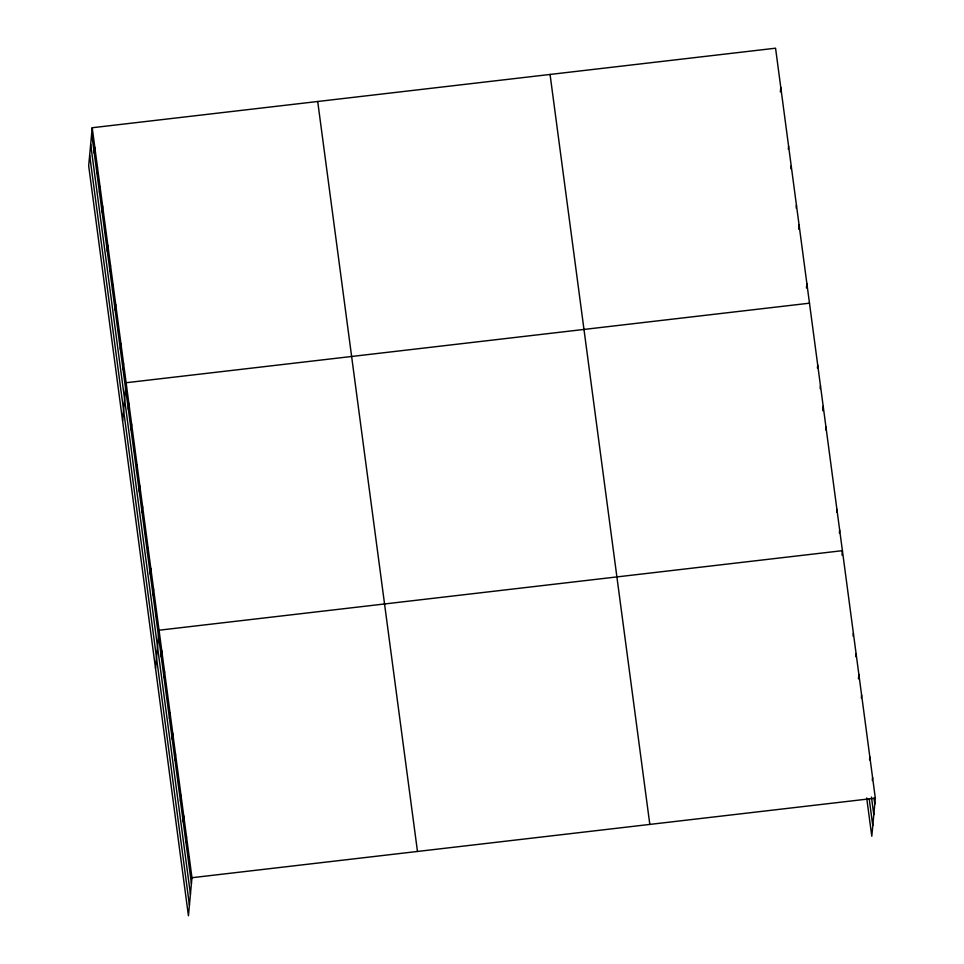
<?xml version="1.0" encoding="UTF-8"?>
<svg xmlns="http://www.w3.org/2000/svg" width="964" height="964" viewBox="0 0 964 964"><rect width="100%" height="100%" fill="white"/><g stroke="black" fill="none" stroke-linecap="round" stroke-linejoin="round"><path stroke-width="1.45" d="M92.207 127.742L88.676 165.832L188.438 915.8L191.969 877.71L92.207 127.742L775.562 48.2L875.324 798.168L871.793 836.258L866.696 797.951M94.267 153.252L94.821 147.359M96.882 172.869L97.424 166.977M99.485 192.487L100.039 186.582M102.1 212.092L102.642 206.2M104.702 231.709L105.257 225.817M107.317 251.327L107.86 245.434M109.92 270.944L110.474 265.04M112.535 290.55L113.077 284.657M115.138 310.167L115.692 304.275M117.753 329.784L118.295 323.892M120.367 349.402L120.91 343.497M122.97 369.007L123.513 363.115M122.597 420.822L126.127 382.732L809.483 303.19M128.32 409.254L128.875 403.362M131.068 429.872L131.61 423.979M133.815 450.501L134.358 444.609M136.551 471.119L137.105 465.226M139.298 491.748L139.84 485.856M142.045 512.366L142.588 506.474M144.781 532.996L145.335 527.103M147.528 553.613L148.07 547.721M150.276 574.243L150.818 568.35M153.011 594.872L153.565 588.968M155.758 615.49L156.301 609.597M155.517 668.317L159.048 630.215L842.403 550.673L841.994 555.095M161.241 656.737L161.795 650.845M163.988 677.367L164.531 671.474M166.736 697.984L167.278 692.092M169.471 718.614L170.025 712.721M172.219 739.231L172.761 733.339M174.966 759.861L175.508 753.969M177.701 780.479L178.256 774.586M180.449 801.108L180.991 795.216M183.196 821.726L183.738 815.833M185.932 842.355L186.486 836.463M188.679 862.985L189.221 857.08M780.37 91.845L780.78 87.435M788.335 149.215L788.612 146.275M790.95 168.833L791.215 165.892M796.168 208.067L796.433 205.115M798.638 229.155L799.048 224.733M806.458 287.995L806.868 283.573M817.436 368.007L817.713 365.055M820.183 388.637L820.46 385.684M822.786 410.724L823.196 406.314M825.666 429.884L825.943 426.932M836.644 512.378L836.921 509.426M839.391 532.996L839.656 530.055M853.104 636.12L853.381 633.167M855.851 656.749L856.116 653.797M858.454 678.837L858.864 674.414M861.334 697.996L861.611 695.044M869.564 759.861L869.841 756.921M872.312 780.491L872.577 777.538M191.969 877.71L875.324 798.168M873.999 798.168L874.782 804.06M871.444 797.011L873.794 814.688M869.251 799.12L872.782 825.63M550.058 74.445L649.82 824.413M317.71 101.497L417.472 851.453M91.664 133.635L191.426 883.602M90.676 144.263L190.438 894.231M89.664 155.216L189.426 905.172"/></g></svg>
